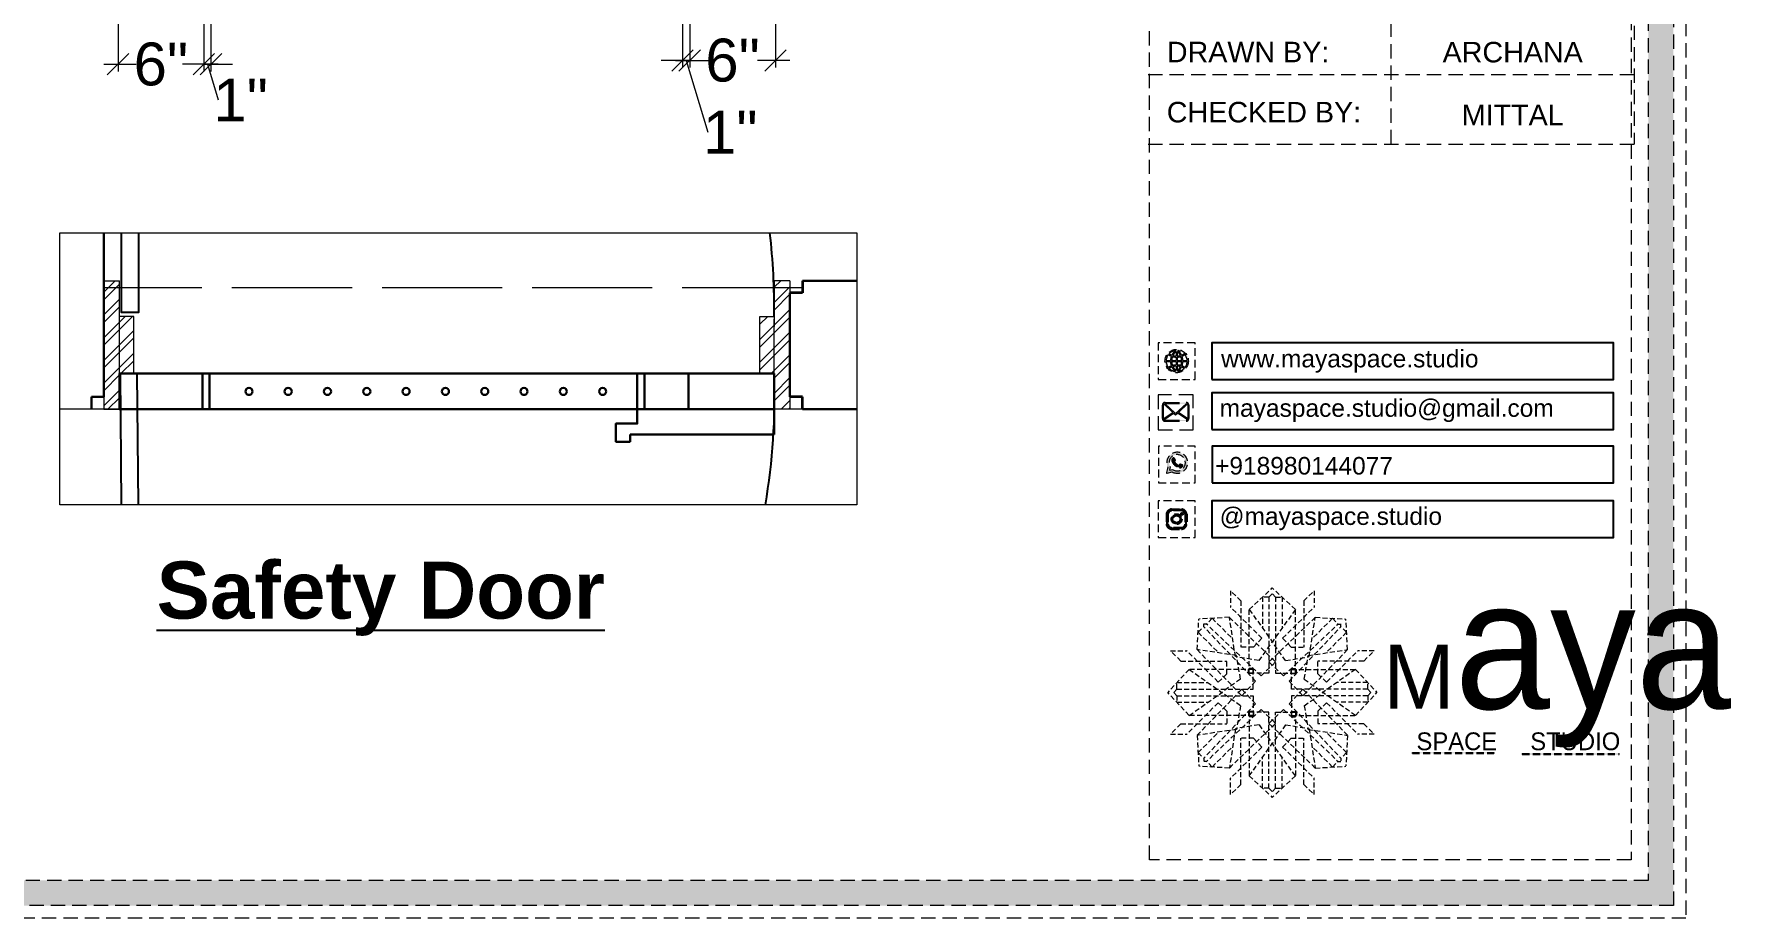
# Model space of a CAD drawing. Header units: millimetres. Extents: x 35877 to 3066687, y -650199 to -40525.
# Drawn here: x 147915.9 to 148034.6, y -180611.2 to -180549.3 of the extents above; entities that cross this region are included whole.
import ezdxf
from ezdxf.enums import TextEntityAlignment as Align

# ---------------------------------------------------------------- set-up
doc = ezdxf.new("R2010")
doc.units = ezdxf.units.MM
doc.header["$MEASUREMENT"] = 0
doc.header["$PDMODE"] = 35
for name, pattern in [('ACAD_ISO02W100', [15, 12, -3]), ('DASHED', [0.75, 0.5, -0.25]), ('DASHEDX2', [1.5, 1, -0.5])]:
    doc.linetypes.add(name, pattern=pattern)
doc.layers.get('Defpoints').update_dxf_attribs({"color": 220})
doc.layers.add('AR ELE-5', color=134, linetype='Continuous')
for name, color, linetype, lineweight in [('AR-Text', 250, 'Continuous', 13), ('AR-Wall', 7, 'Continuous', 35), ('COLUMN', 1, 'Continuous', 30), ('Dimension', 10, 'DASHEDX2', 20), ('el', 7, 'Continuous', 20), ('Elevation 4.5', 206, 'Continuous', 5), ('FIRST FLOOR ( DW_RAIL )', 7, 'Continuous', 9), ('FURNITURE', 32, 'Continuous', 9), ('furniture dimensions', 1, 'DASHED', 0), ('GROUND FLOOR', 7, 'Continuous', 9), ('GROUND FLOOR  ( PLINE )', 251, 'Continuous', 30), ('NAME PLATE', 7, 'Continuous', 25), ('Text', 7, 'Continuous', 15), ('wall', 7, 'Continuous', 30)]:
    doc.layers.add(name, color=color, linetype=linetype, lineweight=lineweight)
doc.layers.add('hatch', color=253, linetype='Continuous', lineweight=0, transparency=0.4)
doc.styles.add('Arial', font='arial.ttf')
doc.styles.get("Standard").update_dxf_attribs({"font": 'arial.ttf', "height": 6})
doc.dimstyles.new('Archana', dxfattribs={"dimtxt": 2, "dimasz": 0.5, "dimexe": 0.5, "dimexo": 0.5, "dimgap": 0, "dimtad": 0, "dimzin": 0, "dimdsep": 46, "dimlunit": 4, "dimtxsty": 'Arial', "dimblk": 'OBLIQUE', "dimcen": 0, "dimdle": 1, "dimclrd": 256, "dimclre": 256, "dimclrt": 256, "dimadec": 0, "dimazin": 0, "dimtfac": 1, "dimtofl": 0, "dimtmove": 1, "dimatfit": 1, "dimldrblk": 'OBLIQUE', "dimfxl": 1, "dimfxlon": 1, "dimtolj": 1, "dimtzin": 0, "dimlwd": -1, "dimlwe": -1, "dimarcsym": 0})

# ---------------------------------------------------------------- blocks, each defined once
blk = doc.blocks.new('FSFSF')
at = {"color": 42, "lineweight": 5, "true_color": 0xe0ac11}
for p, q in [((28600.03, 143.51), (28600.03, 140.16)), ((28602.15, 141.41), (28600.03, 143.51)), ((28603.86, 139.69), (28608.58, 144.08)), ((28607.9, 142.22), (28608.58, 142.85)), ((28613.31, 139.69), (28608.58, 144.08)), ((28609.27, 142.22), (28608.59, 142.85)), ((28615.02, 141.41), (28617.14, 143.51)), ((28617.14, 143.51), (28617.14, 140.16)), ((28606.47, 133.76), (28600.03, 140.16)), ((28602.15, 141.41), (28602.15, 131.95)), ((28603.86, 126.58), (28603.86, 139.69)), ((28603.86, 139.69), (28608.58, 133.02)), ((28607.9, 142.22), (28606.58, 142.22)), ((28606.58, 142.22), (28606.58, 135.84)), ((28607.9, 142.22), (28607.9, 126.58)), ((28613.31, 139.69), (28608.59, 133.02)), ((28609.27, 142.22), (28609.27, 126.58)), ((28609.27, 142.22), (28610.59, 142.22)), ((28610.59, 142.22), (28610.59, 135.84)), ((28610.7, 133.76), (28617.14, 140.16)), ((28613.31, 126.58), (28613.31, 139.69)), ((28615.02, 141.41), (28615.02, 131.95)), ((28593.19, 131.45), (28593.54, 137.71)), ((28593.39, 135), (28594.56, 136.12)), ((28599.8, 138.06), (28593.54, 137.71)), ((28595.12, 136.69), (28594.53, 136.69)), ((28594.56, 136.12), (28594.56, 136.71)), ((28605.17, 124.98), (28594.56, 136.12)), ((28596.24, 137.86), (28595.12, 136.69)), ((28606.27, 126.08), (28595.12, 136.69)), ((28596.24, 137.86), (28600.47, 133.65)), ((28601.03, 130), (28599.8, 138.06)), ((28599.8, 138.05), (28608.58, 129.56)), ((28617.37, 138.05), (28608.59, 129.56)), ((28610.9, 126.08), (28622.05, 136.69)), ((28612.02, 124.98), (28622.62, 136.12)), ((28616.14, 130), (28617.37, 138.06)), ((28620.93, 137.86), (28616.7, 133.65)), ((28617.37, 138.06), (28623.63, 137.71)), ((28620.93, 137.86), (28622.05, 136.69)), ((28622.05, 136.69), (28622.64, 136.69)), ((28622.62, 136.12), (28622.62, 136.71)), ((28623.8, 135), (28622.62, 136.12)), ((28624, 131.45), (28623.65, 137.71)), ((28593.39, 135), (28597.6, 130.78)), ((28606.47, 133.76), (28604.75, 131.95)), ((28605.86, 129.18), (28608.58, 133.02)), ((28611.31, 129.18), (28608.59, 133.02)), ((28610.7, 133.76), (28612.42, 131.95)), ((28623.8, 135), (28619.59, 130.78)), ((28587.73, 131.22), (28591.08, 131.22)), ((28589.84, 129.1), (28587.73, 131.22)), ((28589.84, 129.1), (28599.29, 129.1)), ((28597.49, 124.78), (28591.08, 131.22)), ((28593.19, 131.45), (28601.69, 122.67)), ((28601.25, 130.22), (28593.19, 131.45)), ((28599.29, 126.5), (28599.29, 129.1)), ((28605.86, 129.18), (28601.03, 130)), ((28602.07, 125.39), (28601.25, 130.22)), ((28604.75, 131.95), (28602.15, 131.95)), ((28607.9, 128.92), (28608.58, 129.56)), ((28607.9, 128.92), (28608.58, 128.27)), ((28609.27, 128.92), (28608.59, 129.56)), ((28609.27, 128.92), (28608.59, 128.27)), ((28611.31, 129.18), (28616.14, 130)), ((28612.42, 131.95), (28615.02, 131.95)), ((28615.12, 125.39), (28615.94, 130.22)), ((28623.99, 131.45), (28615.5, 122.67)), ((28615.94, 130.22), (28624, 131.45)), ((28627.34, 129.1), (28617.89, 129.1)), ((28617.89, 126.5), (28617.89, 129.1)), ((28619.7, 124.78), (28626.1, 131.22)), ((28629.45, 131.22), (28626.1, 131.22)), ((28627.34, 129.1), (28629.45, 131.22)), ((28591.56, 127.39), (28587.17, 122.66)), ((28604.66, 127.39), (28591.56, 127.39)), ((28591.56, 127.39), (28598.23, 122.67)), ((28597.49, 124.78), (28599.29, 126.5)), ((28602.07, 125.39), (28598.23, 122.67)), ((28603.68, 126.54), (28603.68, 127.39)), ((28604.66, 126.54), (28603.68, 126.54)), ((28604.71, 127.57), (28603.86, 127.57)), ((28607.9, 126.58), (28603.86, 126.58)), ((28604.66, 123.35), (28604.66, 127.39)), ((28604.7, 126.58), (28604.71, 127.57)), ((28606.27, 126.08), (28608.58, 128.27)), ((28610.9, 126.08), (28608.59, 128.27)), ((28609.27, 126.58), (28613.31, 126.58)), ((28612.46, 126.58), (28612.46, 127.57)), ((28612.46, 127.57), (28613.31, 127.57)), ((28612.52, 123.35), (28612.52, 127.39)), ((28612.52, 127.39), (28625.63, 127.39)), ((28612.52, 126.54), (28613.51, 126.54)), ((28613.51, 126.54), (28613.51, 127.39)), ((28615.12, 125.39), (28618.96, 122.67)), ((28619.7, 124.78), (28617.89, 126.5)), ((28625.63, 127.39), (28618.96, 122.67)), ((28625.63, 127.39), (28630.02, 122.66)), ((28591.56, 117.94), (28587.17, 122.66)), ((28589.03, 123.35), (28588.4, 122.67)), ((28589.03, 121.98), (28588.4, 122.65)), ((28589.03, 123.35), (28589.03, 124.67)), ((28589.03, 124.67), (28595.4, 124.67)), ((28589.03, 123.35), (28604.66, 123.35)), ((28589.03, 121.98), (28604.66, 121.98)), ((28589.03, 121.98), (28589.03, 120.66)), ((28591.56, 117.94), (28598.23, 122.65)), ((28593.19, 113.88), (28601.69, 122.65)), ((28602.07, 119.94), (28598.23, 122.65)), ((28602.33, 123.35), (28601.69, 122.67)), ((28602.33, 121.98), (28601.69, 122.65)), ((28602.33, 123.35), (28602.97, 122.67)), ((28602.33, 121.98), (28602.97, 122.65)), ((28605.17, 124.98), (28602.97, 122.67)), ((28605.17, 120.35), (28602.97, 122.65)), ((28604.66, 121.98), (28604.66, 117.94)), ((28612.02, 124.98), (28614.21, 122.67)), ((28612.02, 120.35), (28614.21, 122.65)), ((28628.16, 123.35), (28612.52, 123.35)), ((28612.52, 121.98), (28612.52, 117.94)), ((28628.16, 121.98), (28612.52, 121.98)), ((28614.85, 123.35), (28614.21, 122.67)), ((28614.85, 121.98), (28614.21, 122.65)), ((28614.85, 123.35), (28615.5, 122.67)), ((28614.85, 121.98), (28615.5, 122.65)), ((28615.12, 119.94), (28618.96, 122.65)), ((28623.99, 113.88), (28615.5, 122.65)), ((28625.63, 117.94), (28618.96, 122.65)), ((28628.16, 124.67), (28621.78, 124.67)), ((28625.63, 117.94), (28630.02, 122.66)), ((28628.16, 123.35), (28628.16, 124.67)), ((28628.16, 123.35), (28628.78, 122.67)), ((28628.16, 121.98), (28628.78, 122.65)), ((28628.16, 121.98), (28628.16, 120.66)), ((28589.03, 120.66), (28595.4, 120.66)), ((28597.49, 120.54), (28591.08, 114.11)), ((28605.17, 120.35), (28594.56, 109.2)), ((28606.27, 119.15), (28595.12, 108.54)), ((28597.49, 120.54), (28599.29, 118.83)), ((28599.29, 118.83), (28599.29, 116.23)), ((28602.07, 119.94), (28601.25, 115.1)), ((28604.66, 118.78), (28603.68, 118.78)), ((28603.68, 118.78), (28603.68, 117.94)), ((28607.9, 118.65), (28603.86, 118.65)), ((28603.86, 118.65), (28603.86, 105.54)), ((28604.7, 118.65), (28604.71, 117.66)), ((28606.27, 119.15), (28608.58, 116.96)), ((28607.9, 103.01), (28607.9, 118.65)), ((28610.9, 119.15), (28608.59, 116.96)), ((28609.27, 118.65), (28613.31, 118.65)), ((28609.27, 103.01), (28609.27, 118.65)), ((28610.9, 119.15), (28622.05, 108.54)), ((28612.02, 120.35), (28622.62, 109.2)), ((28612.46, 118.65), (28612.46, 117.66)), ((28612.52, 118.78), (28613.51, 118.78)), ((28613.31, 118.65), (28613.31, 105.54)), ((28613.51, 118.78), (28613.51, 117.94)), ((28615.12, 119.94), (28615.94, 115.1)), ((28619.7, 120.54), (28617.89, 118.83)), ((28617.89, 118.83), (28617.89, 116.23)), ((28619.7, 120.54), (28626.1, 114.11)), ((28628.16, 120.66), (28621.78, 120.66)), ((28589.84, 116.23), (28587.73, 114.11)), ((28589.84, 116.23), (28599.29, 116.23)), ((28604.66, 117.94), (28591.56, 117.94)), ((28601.25, 115.1), (28593.19, 113.87)), ((28599.8, 107.17), (28608.58, 115.67)), ((28601.03, 115.23), (28599.8, 107.17)), ((28605.86, 116.05), (28601.03, 115.23)), ((28604.71, 117.66), (28603.86, 117.66)), ((28605.86, 116.05), (28608.58, 112.21)), ((28607.9, 116.31), (28608.58, 116.96)), ((28607.9, 116.31), (28608.58, 115.67)), ((28609.27, 116.31), (28608.59, 116.96)), ((28609.27, 116.31), (28608.59, 115.67)), ((28611.31, 116.05), (28608.59, 112.21)), ((28617.37, 107.17), (28608.59, 115.67)), ((28611.31, 116.05), (28616.14, 115.23)), ((28612.46, 117.66), (28613.31, 117.66)), ((28612.52, 117.94), (28625.63, 117.94)), ((28615.94, 115.1), (28624, 113.87)), ((28616.14, 115.23), (28617.37, 107.17)), ((28627.34, 116.23), (28617.89, 116.23)), ((28627.34, 116.23), (28629.45, 114.11)), ((28587.73, 114.11), (28591.08, 114.11)), ((28593.19, 113.87), (28593.54, 107.62)), ((28593.39, 110.32), (28597.6, 114.55)), ((28596.24, 107.37), (28600.47, 111.58)), ((28606.47, 111.47), (28600.03, 105.07)), ((28602.15, 103.82), (28602.15, 113.27)), ((28604.75, 113.27), (28602.15, 113.27)), ((28603.86, 105.54), (28608.58, 112.21)), ((28606.47, 111.47), (28604.75, 113.27)), ((28613.31, 105.54), (28608.59, 112.21)), ((28610.7, 111.47), (28612.42, 113.27)), ((28610.7, 111.47), (28617.14, 105.07)), ((28612.42, 113.27), (28615.02, 113.27)), ((28615.02, 103.82), (28615.02, 113.27)), ((28620.93, 107.37), (28616.7, 111.58)), ((28623.8, 110.32), (28619.59, 114.55)), ((28624, 113.87), (28623.65, 107.62)), ((28629.45, 114.11), (28626.1, 114.11)), ((28593.39, 110.32), (28594.56, 109.2)), ((28595.12, 108.54), (28594.53, 108.54)), ((28594.56, 109.2), (28594.56, 108.61)), ((28596.24, 107.37), (28595.12, 108.54)), ((28606.58, 103.01), (28606.58, 109.38)), ((28610.59, 103.01), (28610.59, 109.38)), ((28620.93, 107.37), (28622.05, 108.54)), ((28622.05, 108.54), (28622.64, 108.54)), ((28623.8, 110.32), (28622.62, 109.2)), ((28622.62, 109.2), (28622.62, 108.61)), ((28599.8, 107.17), (28593.54, 107.52)), ((28600.03, 101.71), (28600.03, 105.07)), ((28603.86, 105.54), (28608.58, 101.15)), ((28613.31, 105.54), (28608.58, 101.15)), ((28617.14, 101.71), (28617.14, 105.07)), ((28617.37, 107.17), (28623.63, 107.52)), ((28602.15, 103.82), (28600.03, 101.71)), ((28607.9, 103.01), (28606.58, 103.01)), ((28607.9, 103.01), (28608.58, 102.38)), ((28609.27, 103.01), (28608.59, 102.38)), ((28609.27, 103.01), (28610.59, 103.01)), ((28615.02, 103.82), (28617.14, 101.71))]:
    blk.add_line(p, q, dxfattribs=at)
blk = doc.blocks.new('hgwg')
at = {"layer": 'Dimension', "true_color": 0xd39e00}
h = blk.add_hatch(color=42, dxfattribs=at)
h.dxf.hatch_style = 1
h.paths.add_polyline_path([(27505.71, 45.05), (27494.27, 45.05), (27494.27, 44.9), (27505.71, 44.9)])
h = blk.add_hatch(color=42, dxfattribs=at)
h.dxf.hatch_style = 1
h.paths.add_polyline_path([(27523.3, 44.9), (27509.68, 44.9), (27509.68, 44.75), (27523.3, 44.75)])
at = {"layer": 'Dimension', "color": 42, "true_color": 0xd39e00}
for p, q in [((27494.27, 45.05), (27505.71, 45.05)), ((27494.27, 44.9), (27494.27, 45.05)), ((27494.27, 44.9), (27505.71, 44.9)), ((27505.71, 45.05), (27505.71, 44.9)), ((27509.68, 44.9), (27523.3, 44.9)), ((27509.68, 44.9), (27509.68, 44.75)), ((27509.68, 44.75), (27523.3, 44.75)), ((27523.3, 44.75), (27523.3, 44.9))]:
    blk.add_line(p, q, dxfattribs=at)
at = {"layer": 'Dimension', "color": 42, "true_color": 0xd39e00, "attachment_point": 1}
for s, width, insert, char_height in [('{\\fCinzel|b0|i0|c0|p2;\\H1.5x;M\\fAmsterdam One|b0|i0|c0|p2;\\H2x;aya}', 85.3277, (27490.17, 69.17), 6), ('{\\fCinzel|b0|i0|c0|p0;SPACE     STUDIO}', 66.129, (27494.83, 47.86), 2.5)]:
    blk.add_mtext_dynamic_manual_height_columns(s, width=width, gutter_width=30, heights=[0], dxfattribs=dict(at, insert=insert, char_height=char_height))
blk = doc.blocks.new('QEGW4TG')
at = {"layer": 'Dimension', "true_color": 0x000000}
h = blk.add_hatch(color=18, dxfattribs=at)
h.dxf.hatch_style = 1
h.paths.add_polyline_path([(2.69, 1.93, 0.170513), (2.95, 1.97, 0.190337), (3.11, 2.18, 0.316231), (3.07, 2.28), (2.79, 2.37, 0.273721), (2.69, 2.34, 0.040749), (2.63, 2.27, -0.441282), (2.53, 2.25, -0.11828), (2.06, 2.64, -0.441282), (2.07, 2.74, 0.040749), (2.13, 2.81, 0.290083), (2.14, 2.92), (2.01, 3.18, 0.316231), (1.91, 3.2, 0.190337), (1.73, 3, 0.170513), (1.72, 2.74, 0.252784)], flags=0)
h.paths.add_polyline_path([(1.19, 1.98), (1.03, 1.3, 0.550912), (1.11, 1.23), (1.75, 1.39, 6.344125)])
h.paths.add_polyline_path([(1.81, 1.7), (1.4, 1.6), (1.5, 2.03, -9.071339)], flags=16)
h.paths.add_polyline_path([(3.11, 2.16, -0.17811), (2.95, 1.97, -0.170513), (2.69, 1.93, -0.252784), (1.72, 2.74, -0.170513), (1.73, 3, -0.17811), (1.89, 3.19, -0.370089), (2.01, 3.18), (2.14, 2.92, -0.307185), (2.13, 2.8, -0.041087), (2.06, 2.73, 0.321676), (2.05, 2.65, 0.126524), (2.55, 2.24, 0.312216), (2.62, 2.26, -0.041087), (2.68, 2.34, -0.290673), (2.79, 2.37), (3.07, 2.28, -0.370089)], flags=0)
h = blk.add_hatch(color=18, dxfattribs=at)
h.dxf.hatch_style = 1
h.paths.add_polyline_path([(2.79, 2.37, 0.273721), (2.69, 2.34, 0.040749), (2.63, 2.27, -0.441282), (2.53, 2.25, -0.11828), (2.06, 2.64, -0.441282), (2.07, 2.74, 0.040749), (2.13, 2.81, 0.290083), (2.14, 2.92), (2.01, 3.18, 0.316231), (1.91, 3.2, 0.190337), (1.73, 3, 0.170513), (1.72, 2.74, 0.252784), (2.69, 1.93, 0.170513), (2.95, 1.97, 0.190337), (3.11, 2.18, 0.316231), (3.07, 2.28)])
for p, q in [((2.01, 3.18), (2.14, 2.92)), ((3.07, 2.28), (2.8, 2.36)), ((1.19, 1.98), (1.03, 1.3)), ((1.1, 1.23), (1.75, 1.39)), ((1.5, 2.03), (1.4, 1.6)), ((1.4, 1.6), (1.81, 1.7))]:
    blk.add_line(p, q)
blk.add_lwpolyline([(0, 0), (4.68, 0), (4.68, 4.68), (0, 4.68)], close=True)
for centre, radius, start, end in [((2.39, 2.56), 1.34, 241.4727, 205.6422), ((2.39, 2.56), 1.04, 235.9962, 210.8333), ((2.09, 2.87), 0.39, 159.7007, 198.4072), ((2.96, 3.23), 1.33, 201.4218, 258.1669), ((2.07, 2.87), 0.364, 118.9685, 159.3648), ((1.94, 3.12), 0.0896, 41.8985, 123.1344), ((2.11, 2.68), 0.066, 135.9932, 224.8892), ((1.67, 3.16), 0.586, 312.4617, 321.8728), ((3.12, 3.42), 1.31, 216.5455, 243.5279), ((2.05, 2.87), 0.104, 320.3924, 28.6971), ((2.57, 2.3), 0.066, 234.2482, 323.1441), ((3.11, 1.94), 0.586, 137.2645, 146.6756), ((2.76, 2.27), 0.104, 70.4402, 138.745), ((2.76, 2.29), 0.364, 299.7725, 340.1688), ((3.03, 2.2), 0.0896, 336.0029, 57.2388), ((1.09, 1.29), 0.0598, 164.8483, 282.1458), ((2.75, 2.31), 0.39, 260.7301, 299.4366)]:
    blk.add_arc(centre, radius, start, end)
blk = doc.blocks.new('ASGERG')
at = {"layer": 'Dimension', "true_color": 0x000000}
h = blk.add_hatch(color=18, dxfattribs=at)
h.dxf.hatch_style = 1
h.paths.add_polyline_path([(0.99, 1.7, 0.353872), (1.69, 1.03), (2.96, 1.03, 0.353872), (3.66, 1.7), (3.66, 2.99, 0.353872), (2.96, 3.67), (1.69, 3.67, 0.353872), (0.99, 2.99)])
h.paths.add_polyline_path([(1.27, 2.97, -0.353872), (1.72, 3.4), (2.94, 3.4, -0.353872), (3.38, 2.97), (3.38, 1.72, -0.353872), (2.94, 1.3), (1.72, 1.3, -0.353872), (1.27, 1.72)], flags=16)
h.paths.add_polyline_path([(3.02, 2.35, -1), (1.64, 2.35, -1)], flags=0)
h.paths.add_polyline_path([(2.74, 2.35, -1), (1.92, 2.35, -1)], flags=0)
h.paths.add_polyline_path([(2.86, 3.02, -1), (3.19, 3.02, -1)], flags=0)
h.paths.add_polyline_path([(1.64, 2.35, 1), (3.02, 2.35, 1)], flags=0)
h = blk.add_hatch(color=18, dxfattribs=at)
h.dxf.hatch_style = 1
h.paths.add_polyline_path([(1.64, 2.35, 1), (3.02, 2.35, 1)])
h.paths.add_polyline_path([(2.74, 2.35, -1), (1.92, 2.35, -1)], flags=16)
h = blk.add_hatch(color=18, dxfattribs=at)
h.dxf.hatch_style = 1
h.paths.add_polyline_path([(3.19, 3.02, 1), (2.86, 3.02, 1)])
for p, q in [((0.99, 2.99), (0.99, 1.7)), ((1.27, 2.97), (1.27, 1.72)), ((1.69, 3.67), (2.96, 3.67)), ((2.94, 3.4), (1.72, 3.4)), ((3.38, 2.97), (3.38, 1.72)), ((3.66, 2.99), (3.66, 1.7)), ((1.69, 1.03), (2.96, 1.03)), ((2.94, 1.3), (1.72, 1.3))]:
    blk.add_line(p, q)
blk.add_lwpolyline([(0, 0), (4.68, 0), (4.68, 4.68), (0, 4.68)], close=True)
for centre, radius in [((2.33, 2.35), 0.694), ((2.33, 2.35), 0.414), ((3.02, 3.02), 0.168)]:
    blk.add_circle(centre, radius)
for centre, radius, start, end in [((1.76, 2.89), 0.778, 94.8631, 172.8127), ((1.76, 2.91), 0.491, 94.8631, 172.8127), ((2.9, 2.91), 0.491, 7.1873, 85.1369), ((2.89, 2.89), 0.778, 7.1873, 85.1369), ((1.76, 1.8), 0.778, 187.1873, 265.1369), ((1.76, 1.78), 0.491, 187.1873, 265.1369), ((2.9, 1.78), 0.491, 274.8631, 352.8127), ((2.89, 1.8), 0.778, 274.8631, 352.8127)]:
    blk.add_arc(centre, radius, start, end)
blk = doc.blocks.new('DTGWEGEARG')
at = {"layer": 'Dimension', "true_color": 0x000000}
h = blk.add_hatch(color=18, dxfattribs=at)
h.dxf.hatch_style = 1
h.paths.add_polyline_path([(3.83, 2.34, 1), (0.85, 2.34, 1)])
h.paths.add_polyline_path([(2.51, 1.01, 0.105795), (2.96, 1.58, -0.055205), (3.3, 1.41, -0.169822)], flags=16)
h.paths.add_polyline_path([(2.41, 1.12), (2.41, 1.69, -0.058279), (2.81, 1.63, -0.103353)], flags=16)
h.paths.add_polyline_path([(2.26, 1.13, -0.101741), (1.87, 1.63, -0.057171), (2.26, 1.69)], flags=16)
h.paths.add_polyline_path([(2.17, 1.01, -0.169822), (1.38, 1.41, -0.055205), (1.72, 1.58, 0.105795)], flags=16)
h.paths.add_polyline_path([(3.02, 1.72, 0.081336), (3.13, 2.27), (3.68, 2.27, -0.152069), (3.4, 1.52, 0.05687)], flags=16)
h.paths.add_polyline_path([(2.87, 1.77, 0.061945), (2.41, 1.84), (2.41, 2.27), (2.98, 2.27, -0.081344)], flags=16)
h.paths.add_polyline_path([(2.26, 1.84, 0.060923), (1.8, 1.77, -0.081344), (1.7, 2.27), (2.26, 2.27)], flags=16)
h.paths.add_polyline_path([(1.66, 1.72, 0.05687), (1.28, 1.52, -0.152069), (1, 2.27), (1.55, 2.27, 0.081336)], flags=16)
h.paths.add_polyline_path([(2.41, 2.42), (2.41, 2.83, 0.061945), (2.87, 2.91, -0.080009), (2.98, 2.42)], flags=16)
h.paths.add_polyline_path([(3.13, 2.42, 0.080116), (3.02, 2.96, 0.05687), (3.4, 3.16, 0.028258), (3.3, 3.27, -0.055205), (2.96, 3.1, 0.105795), (2.51, 3.67, -0.36029), (3.68, 2.42)], flags=16)
h.paths.add_polyline_path([(2.26, 2.42), (1.7, 2.42, -0.080009), (1.8, 2.91, 0.060923), (2.26, 2.84)], flags=16)
h.paths.add_polyline_path([(1.55, 2.42), (1, 2.42, -0.150466), (1.28, 3.16, 0.05687), (1.66, 2.96, 0.080116)], flags=16)
h.paths.add_polyline_path([(2.41, 2.98), (2.41, 3.56, -0.103353), (2.81, 3.05, -0.058279)], flags=16)
h.paths.add_polyline_path([(2.26, 2.99, -0.057171), (1.87, 3.05, -0.101741), (2.26, 3.55)], flags=16)
h.paths.add_polyline_path([(1.72, 3.1, -0.055205), (1.38, 3.27, -0.169822), (2.17, 3.67, 0.105795)], flags=16)
blk.add_lwpolyline([(0, 0), (4.68, 0), (4.68, 4.68), (0, 4.68)], close=True)
at = {"layer": 'Dimension', "color": 18, "true_color": 0x000000}
for p, q in [((1, 2.42), (1.55, 2.42)), ((1, 2.27), (1.55, 2.27)), ((1.7, 2.42), (2.26, 2.42)), ((1.7, 2.27), (2.26, 2.27)), ((2.26, 3.55), (2.26, 2.99)), ((2.26, 2.84), (2.26, 2.42)), ((2.26, 2.27), (2.26, 1.84)), ((2.41, 3.56), (2.41, 2.98)), ((2.41, 2.83), (2.41, 2.42)), ((2.41, 2.42), (2.98, 2.42)), ((2.41, 2.27), (2.98, 2.27)), ((2.41, 2.27), (2.41, 1.84)), ((3.13, 2.42), (3.68, 2.42)), ((3.13, 2.27), (3.68, 2.27)), ((2.26, 1.69), (2.26, 1.13)), ((2.41, 1.69), (2.41, 1.12))]:
    blk.add_line(p, q, dxfattribs=at)
blk.add_circle((2.34, 2.34), 1.49, dxfattribs=at)
for centre, radius, start, end in [((2.34, 2.34), 1.34, 142.3819, 176.6093), ((2.34, 2.34), 1.34, 183.0315, 217.6181), ((2.34, 4.74), 1.9, 236.1399, 249.1595), ((2.34, 2.34), 1.34, 97.3549, 135.9073), ((2.34, 4.74), 1.75, 236.7417, 249.3811), ((3.28, 2.34), 1.73, 159.0567, 177.3789), ((3.28, 2.34), 1.73, 182.3435, 200.9433), ((3.28, 2.34), 1.58, 158.8325, 177.1302), ((3.28, 2.34), 1.58, 182.5658, 201.1675), ((3.28, 2.34), 1.73, 129.9301, 154.0867), ((2.34, 4.74), 1.9, 253.6799, 267.6253), ((3.28, 2.34), 1.58, 130.1073, 153.3446), ((2.34, 4.74), 1.75, 254.3336, 267.422), ((1.4, 2.34), 1.58, 26.6554, 50.2584), ((2.34, 4.74), 1.75, 272.3248, 285.6664), ((2.34, 4.74), 1.9, 272.1415, 286.3201), ((2.34, 2.34), 1.34, 3.3907, 82.6451), ((1.4, 2.34), 1.73, 25.9133, 50.0699), ((1.4, 2.34), 1.58, 2.8698, 21.1675), ((1.4, 2.34), 1.58, 338.8325, 357.4342), ((2.34, 4.74), 1.75, 290.6189, 303.2583), ((2.34, 4.74), 1.9, 290.8405, 303.8601), ((1.4, 2.34), 1.73, 2.6211, 20.9433), ((1.4, 2.34), 1.73, 339.0567, 357.6565), ((2.34, 2.34), 1.34, 322.3819, 356.9685), ((2.34, -0.06), 1.9, 110.8405, 123.8601), ((2.34, -0.06), 1.75, 110.6189, 123.2583), ((2.34, 2.34), 1.34, 224.0927, 262.6451), ((3.28, 2.34), 1.73, 205.9133, 230.0699), ((2.34, -0.06), 1.9, 92.3747, 106.3201), ((2.34, -0.06), 1.75, 92.578, 105.6664), ((3.28, 2.34), 1.58, 206.6554, 229.8927), ((2.34, -0.06), 1.9, 73.6799, 87.8585), ((2.34, -0.06), 1.75, 74.3336, 87.6752), ((1.4, 2.34), 1.58, 309.7416, 333.3446), ((1.4, 2.34), 1.73, 309.9301, 334.0867), ((2.34, 2.34), 1.34, 277.3549, 315.9073), ((2.34, -0.06), 1.75, 56.7417, 69.3811), ((2.34, -0.06), 1.9, 56.1399, 69.1595)]:
    blk.add_arc(centre, radius, start, end, dxfattribs=at)
blk = doc.blocks.new('_Oblique')
at = {"layer": 'wall', "color": 0, "lineweight": -2}
blk.add_line((-0.5, -0.5), (0.5, 0.5), dxfattribs=at)
blk = doc.blocks.new('*D309')
at = {"layer": 'Defpoints', "color": 0, "linetype": 'Continuous', "lineweight": 0, "transparency": 16777216}
for p in [(147921.78, -180534.74), (147927.78, -180534.74), (147927.78, -180551.47)]:
    blk.add_point(p, dxfattribs=at)
at = {"layer": 'furniture dimensions', "color": 5, "linetype": 'ByBlock', "transparency": 16777216}
blk.add_line((147921.78, -180547.47), (147921.78, -180551.97), dxfattribs=at)
at = {"layer": 'furniture dimensions', "color": 5, "linetype": 'Continuous', "transparency": 16777216}
for p, q in [((147927.78, -180547.47), (147927.78, -180551.97)), ((147920.78, -180551.47), (147923.05, -180551.47)), ((147928.78, -180551.47), (147926.51, -180551.47))]:
    blk.add_line(p, q, dxfattribs=at)
at = {"layer": 'furniture dimensions', "color": 5, "linetype": 'Continuous', "transparency": 16777216, "xscale": 1.5, "yscale": 1.5, "zscale": 1.5, "rotation": 180}
blk.add_blockref('_Oblique', (147921.78, -180551.47), dxfattribs=at)
at = {"layer": 'furniture dimensions', "color": 5, "linetype": 'Continuous', "transparency": 16777216, "xscale": 1.5, "yscale": 1.5, "zscale": 1.5}
blk.add_blockref('_Oblique', (147927.78, -180551.47), dxfattribs=at)
at = {"layer": 'furniture dimensions', "linetype": 'Continuous', "lineweight": 0, "transparency": 16777216, "insert": (147924.78, -180551.47), "char_height": 3, "attachment_point": 5, "style": 'Arial'}
blk.add_mtext('\\A1;6"', dxfattribs=at)
blk = doc.blocks.new('*D310')
at = {"layer": 'Defpoints', "color": 0, "linetype": 'Continuous', "lineweight": 0, "transparency": 16777216}
for p in [(147927.78, -180533.27), (147928.28, -180533.27), (147928.28, -180551.47)]:
    blk.add_point(p, dxfattribs=at)
at = {"layer": 'furniture dimensions', "color": 5, "linetype": 'ByBlock', "transparency": 16777216}
blk.add_line((147927.78, -180547.47), (147927.78, -180551.97), dxfattribs=at)
at = {"layer": 'furniture dimensions', "color": 5, "linetype": 'Continuous', "transparency": 16777216}
for p, q in [((147928.28, -180547.47), (147928.28, -180551.97)), ((147927.78, -180551.47), (147926.28, -180551.47)), ((147927.78, -180551.47), (147928.28, -180551.47)), ((147928.03, -180551.47), (147928.78, -180553.97)), ((147928.28, -180551.47), (147929.78, -180551.47))]:
    blk.add_line(p, q, dxfattribs=at)
at = {"layer": 'furniture dimensions', "color": 5, "linetype": 'Continuous', "transparency": 16777216, "xscale": 1.5, "yscale": 1.5, "zscale": 1.5}
blk.add_blockref('_Oblique', (147927.78, -180551.47), dxfattribs=at)
at = {"layer": 'furniture dimensions', "color": 5, "linetype": 'Continuous', "transparency": 16777216, "xscale": 1.5, "yscale": 1.5, "zscale": 1.5, "rotation": 180}
blk.add_blockref('_Oblique', (147928.28, -180551.47), dxfattribs=at)
at = {"layer": 'furniture dimensions', "linetype": 'Continuous', "lineweight": 0, "transparency": 16777216, "insert": (147930.36, -180553.97), "char_height": 3, "attachment_point": 5, "style": 'Arial'}
blk.add_mtext('\\A1;1"', dxfattribs=at)
blk = doc.blocks.new('*D311')
at = {"layer": 'Defpoints', "color": 0, "linetype": 'Continuous', "lineweight": 0, "transparency": 16777216}
for p in [(147961.77, -180532.91), (147967.77, -180532.91), (147961.77, -180551.2)]:
    blk.add_point(p, dxfattribs=at)
at = {"layer": 'furniture dimensions', "color": 5, "linetype": 'Continuous', "transparency": 16777216}
for p, q in [((147961.77, -180547.2), (147961.77, -180551.7)), ((147960.77, -180551.2), (147963.04, -180551.2)), ((147968.77, -180551.2), (147966.51, -180551.2))]:
    blk.add_line(p, q, dxfattribs=at)
at = {"layer": 'furniture dimensions', "color": 5, "linetype": 'ByBlock', "transparency": 16777216}
blk.add_line((147967.77, -180547.2), (147967.77, -180551.7), dxfattribs=at)
at = {"layer": 'furniture dimensions', "color": 5, "linetype": 'Continuous', "transparency": 16777216, "xscale": 1.5, "yscale": 1.5, "zscale": 1.5, "rotation": 180}
blk.add_blockref('_Oblique', (147961.77, -180551.2), dxfattribs=at)
at = {"layer": 'furniture dimensions', "color": 5, "linetype": 'Continuous', "transparency": 16777216, "xscale": 1.5, "yscale": 1.5, "zscale": 1.5}
blk.add_blockref('_Oblique', (147967.77, -180551.2), dxfattribs=at)
at = {"layer": 'furniture dimensions', "linetype": 'Continuous', "lineweight": 0, "transparency": 16777216, "insert": (147964.77, -180551.2), "char_height": 3, "attachment_point": 5, "style": 'Arial'}
blk.add_mtext('\\A1;6"', dxfattribs=at)
blk = doc.blocks.new('*D312')
at = {"layer": 'Defpoints', "color": 0, "linetype": 'Continuous', "lineweight": 0, "transparency": 16777216}
for p in [(147961.27, -180532.91), (147961.77, -180532.91), (147961.27, -180551.2)]:
    blk.add_point(p, dxfattribs=at)
at = {"layer": 'furniture dimensions', "color": 5, "linetype": 'Continuous', "transparency": 16777216}
for p, q in [((147961.27, -180547.2), (147961.27, -180551.7)), ((147961.27, -180551.2), (147959.77, -180551.2)), ((147961.77, -180551.2), (147961.27, -180551.2)), ((147961.52, -180551.2), (147963.03, -180556.22)), ((147961.77, -180551.2), (147963.27, -180551.2))]:
    blk.add_line(p, q, dxfattribs=at)
at = {"layer": 'furniture dimensions', "color": 5, "linetype": 'ByBlock', "transparency": 16777216}
blk.add_line((147961.77, -180547.2), (147961.77, -180551.7), dxfattribs=at)
at = {"layer": 'furniture dimensions', "color": 5, "linetype": 'Continuous', "transparency": 16777216, "xscale": 1.5, "yscale": 1.5, "zscale": 1.5}
blk.add_blockref('_Oblique', (147961.27, -180551.2), dxfattribs=at)
at = {"layer": 'furniture dimensions', "color": 5, "linetype": 'Continuous', "transparency": 16777216, "xscale": 1.5, "yscale": 1.5, "zscale": 1.5, "rotation": 180}
blk.add_blockref('_Oblique', (147961.77, -180551.2), dxfattribs=at)
at = {"layer": 'furniture dimensions', "linetype": 'Continuous', "lineweight": 0, "transparency": 16777216, "insert": (147964.61, -180556.22), "char_height": 3, "attachment_point": 5, "style": 'Arial'}
blk.add_mtext('\\A1;1"', dxfattribs=at)

msp = doc.modelspace()

# ---------------------------------------------------------------- hatches: boundary and pattern name
at = {"layer": 'Dimension', "true_color": 0xd39e00, "transparency": 33554687}
h = msp.add_hatch(color=42, dxfattribs=at)
h.paths.add_polyline_path([(147779.86, -180433.88), (147779.86, -180610.36), (148030.58, -180610.36), (148030.58, -180433.88)])
h.paths.add_polyline_path([(147781.62, -180435.64), (148028.82, -180435.64), (148028.82, -180608.6), (147781.62, -180608.6)], flags=16)
at = {"layer": 'Dimension', "true_color": 0x000000, "transparency": 33554687}
h = msp.add_hatch(color=18, dxfattribs=at)
h.dxf.hatch_style = 1
h.paths.add_polyline_path([(147996.5, -180576.45, 0.414214), (147996.69, -180576.27), (147996.69, -180575.33, 0.414214), (147996.5, -180575.15), (147995.02, -180575.15, 0.414214), (147994.83, -180575.33), (147994.83, -180576.27, 0.414214), (147995.02, -180576.45)])
h.paths.add_polyline_path([(147995.9, -180575.89), (147996.58, -180576.35, -0.198912), (147996.5, -180576.38), (147995.02, -180576.38, -0.198912), (147994.93, -180576.35), (147995.62, -180575.89), (147995.76, -180576.02)], flags=16)
h.paths.add_polyline_path([(147995.76, -180575.92), (147995, -180575.22, -0.028783), (147995.02, -180575.22), (147996.5, -180575.22, -0.028783), (147996.51, -180575.22)], flags=16)
h.paths.add_polyline_path([(147995.95, -180575.84), (147996.58, -180575.25, -0.202482), (147996.62, -180575.33), (147996.62, -180576.27, -0.043076), (147996.62, -180576.29)], flags=16)
h.paths.add_polyline_path([(147995.57, -180575.84), (147994.9, -180576.29, -0.043076), (147994.9, -180576.27), (147994.9, -180575.33, -0.202482), (147994.94, -180575.25)], flags=16)
at = {"layer": 'hatch', "lineweight": 0, "transparency": 33554687}
h = msp.add_hatch(dxfattribs=at)
h.set_pattern_fill('ANSI32', color=256, scale=3)
h.set_pattern_definition([(45, (-2334.0224, -599.4731), (-0.795495129, 0.795495129), []), (45, (-2333.492, -599.4731), (-0.795495129, 0.795495129), [])])
h.paths.add_polyline_path([(147920.78, -180566.62), (147921.88, -180566.62), (147921.88, -180569.82), (147921.88, -180573.62), (147921.88, -180575.62), (147920.78, -180575.62)])
h.paths.add_polyline_path([(147921.88, -180569.12), (147922.88, -180569.12), (147922.88, -180573.12), (147921.88, -180573.12)])
h = msp.add_hatch(dxfattribs=at)
h.set_pattern_fill('ANSI32', color=256, scale=3)
h.set_pattern_definition([(45, (-2332.545, -599.4731), (-0.795495129, 0.795495129), []), (45, (-2332.0146, -599.4731), (-0.795495129, 0.795495129), [])])
h.paths.add_polyline_path([(147968.78, -180566.62), (147967.68, -180566.62), (147967.68, -180569.82), (147967.68, -180573.12), (147967.68, -180575.62), (147968.78, -180575.62)])
h.paths.add_polyline_path([(147967.68, -180569.32), (147967.68, -180569.12), (147966.68, -180569.12), (147966.68, -180573.12), (147967.68, -180573.12)])

# ---------------------------------------------------------------- linework, layer by layer
at = {"transparency": 33554687}
for points in [[(147923.22, -180563.26), (147923.22, -180568.84), (147922.02, -180568.84), (147922.02, -180563.26)], [(147923.21, -180582.31), (147923.12, -180573.12), (147921.92, -180573.12), (147922.01, -180582.31)]]:
    msp.add_lwpolyline(points, dxfattribs=at)
at = {"color": 18, "true_color": 0x000000, "transparency": 33554687, "elevation": 0.12}
for points in [[(147998.3, -180573.53), (148026.4, -180573.53), (148026.4, -180570.96), (147998.3, -180570.96)], [(147998.3, -180577.03), (148026.4, -180577.03), (148026.4, -180574.46), (147998.3, -180574.46)], [(147998.32, -180580.77), (148026.4, -180580.77), (148026.4, -180578.2), (147998.32, -180578.2)], [(147998.3, -180584.6), (148026.4, -180584.6), (148026.4, -180582.03), (147998.3, -180582.03)]]:
    msp.add_lwpolyline(points, close=True, dxfattribs=at)
at = {"layer": 'AR ELE-5', "linetype": 'ByBlock', "ltscale": 15, "transparency": 33554687}
for centre, radius, start, end in [((147921.99, -180568.5), 45.69, 359.22, 6.576), ((147921.9, -180574.67), 45.81, 350.3922, 1.9359)]:
    msp.add_arc(centre, radius, start, end, dxfattribs=at)
at = {"layer": 'AR-Text', "ltscale": 10, "transparency": 33554687}
msp.add_lwpolyline([(147917.7, -180563.26), (147973.45, -180563.26), (147973.45, -180582.31), (147917.7, -180582.31)], close=True, dxfattribs=at)
at = {"layer": 'AR-Wall', "transparency": 33554687}
for p, q in [((147969.65, -180566.62), (147969.65, -180567.48)), ((147969.65, -180567.48), (147968.78, -180567.48)), ((147969.65, -180574.75), (147968.78, -180574.75)), ((147969.65, -180575.62), (147969.65, -180574.75))]:
    msp.add_line(p, q, dxfattribs=at)
at = {"layer": 'COLUMN', "transparency": 33554687}
for p, q in [((147919.92, -180575.62), (147919.92, -180574.75)), ((147919.92, -180574.75), (147920.78, -180574.75))]:
    msp.add_line(p, q, dxfattribs=at)
msp.add_lwpolyline([(147920.78, -180563.26), (147920.78, -180574.75)], dxfattribs=at)
at = {"layer": 'Dimension', "color": 42, "true_color": 0xd39e00, "transparency": 33554687}
for p, q in [((148027.84, -180526.27, 0.12), (148027.84, -180557.06, 0.12)), ((148010.84, -180557.06, 0.12), (148010.84, -180536.82, 0.12)), ((148027.84, -180552.21, 0.12), (147993.84, -180552.21, 0.12)), ((147993.84, -180557.06, 0.12), (148027.84, -180557.06, 0.12))]:
    msp.add_line(p, q, dxfattribs=at)
at = {"layer": 'Dimension', "color": 18, "true_color": 0x000000, "transparency": 33554687}
for p, q in [((147994.83, -180575.33, 0.12), (147994.83, -180576.27, 0.12)), ((147994.9, -180575.33, 0.12), (147994.9, -180576.27, 0.12)), ((147994.9, -180576.29, 0.12), (147995.57, -180575.84, 0.12)), ((147994.93, -180576.35, 0.12), (147995.62, -180575.89, 0.12)), ((147994.94, -180575.25, 0.12), (147995.57, -180575.84, 0.12)), ((147995, -180575.22, 0.12), (147995.76, -180575.92, 0.12)), ((147995.02, -180575.15, 0.12), (147996.5, -180575.15, 0.12)), ((147995.02, -180575.22, 0.12), (147996.5, -180575.22, 0.12)), ((147995.62, -180575.89, 0.12), (147995.76, -180576.02, 0.12)), ((147995.76, -180575.92, 0.12), (147996.51, -180575.22, 0.12)), ((147995.76, -180576.02, 0.12), (147995.9, -180575.89, 0.12)), ((147996.58, -180576.35, 0.12), (147995.9, -180575.89, 0.12)), ((147995.95, -180575.84, 0.12), (147996.58, -180575.25, 0.12)), ((147996.62, -180576.29, 0.12), (147995.95, -180575.84, 0.12)), ((147996.62, -180575.33, 0.12), (147996.62, -180576.27, 0.12)), ((147996.69, -180575.33, 0.12), (147996.69, -180576.27, 0.12)), ((147995.02, -180576.38, 0.12), (147996.5, -180576.38, 0.12)), ((147995.02, -180576.45, 0.12), (147996.5, -180576.45, 0.12))]:
    msp.add_line(p, q, dxfattribs=at)
at = {"layer": 'Dimension', "color": 42, "true_color": 0xd39e00, "transparency": 33554687, "elevation": 0.12}
for points in [[(147778.98, -180433), (148031.46, -180433), (148031.46, -180611.24), (147778.98, -180611.24)], [(147779.86, -180433.88), (148030.58, -180433.88), (148030.58, -180610.36), (147779.86, -180610.36)], [(147781.62, -180435.64), (148028.82, -180435.64), (148028.82, -180608.6), (147781.62, -180608.6)], [(147993.94, -180607.15), (147993.94, -180437.09), (148027.63, -180437.09), (148027.63, -180607.15)]]:
    msp.add_lwpolyline(points, close=True, dxfattribs=at)
at = {"layer": 'Dimension', "transparency": 33554687, "elevation": 0.12}
msp.add_lwpolyline([(147994.54, -180577.05), (147996.98, -180577.05), (147996.98, -180574.61), (147994.54, -180574.61)], close=True, dxfattribs=at)
at = {"layer": 'Dimension', "color": 18, "true_color": 0x000000, "transparency": 33554687}
for centre, radius, start, end in [((147995.02, -180575.33, 0.12), 0.187, 90, 180), ((147995.02, -180576.27, 0.12), 0.187, 180, 270), ((147995.02, -180575.33, 0.12), 0.117, 134.2135, 180), ((147995.02, -180576.27, 0.12), 0.117, 180, 189.8662), ((147995.02, -180575.33, 0.12), 0.117, 90, 96.5948), ((147996.5, -180575.33, 0.12), 0.187, 0, 90), ((147996.5, -180575.33, 0.12), 0.117, 83.4052, 90), ((147996.5, -180576.27, 0.12), 0.187, 270, 0), ((147996.5, -180575.33, 0.12), 0.117, 0, 45.7865), ((147996.5, -180576.27, 0.12), 0.117, 350.1338, 0), ((147995.02, -180576.27, 0.12), 0.117, 225, 270), ((147996.5, -180576.27, 0.12), 0.117, 270, 315)]:
    msp.add_arc(centre, radius, start, end, dxfattribs=at)
at = {"layer": 'el', "color": 1, "ltscale": 10, "transparency": 33554687}
for p, q in [((147920.78, -180563.26), (147920.78, -180575.62)), ((147920.78, -180566.62), (147921.88, -180566.62)), ((147920.78, -180566.62), (147920.78, -180575.62)), ((147921.88, -180575.62), (147921.88, -180566.62)), ((147968.78, -180566.62), (147967.68, -180566.62)), ((147967.68, -180566.62), (147967.68, -180569.82)), ((147968.78, -180566.62), (147968.78, -180575.62)), ((147968.78, -180572.56), (147968.78, -180567.62)), ((147922.88, -180569.12), (147921.88, -180569.12)), ((147922.88, -180573.12), (147922.88, -180569.12)), ((147966.68, -180573.12), (147966.68, -180569.12)), ((147966.68, -180569.12), (147967.68, -180569.12)), ((147967.68, -180573.12), (147967.68, -180569.32)), ((147968.78, -180572.56), (147968.78, -180575.62)), ((147968.78, -180572.56), (147968.78, -180572.56)), ((147968.78, -180572.56), (147968.78, -180572.56)), ((147966.68, -180573.12), (147967.68, -180573.12)), ((147967.68, -180575.62), (147967.68, -180573.12)), ((147920.78, -180575.62), (147921.88, -180575.62)), ((147920.78, -180575.62), (147921.88, -180575.62)), ((147968.78, -180575.62), (147967.68, -180575.62))]:
    msp.add_line(p, q, dxfattribs=at)
at = {"layer": 'Elevation 4.5', "color": 18, "lineweight": 30, "true_color": 0x000000, "transparency": 33554687}
for points in [[(147927.69, -180573.12), (147928.19, -180573.12), (147928.19, -180575.62), (147927.69, -180575.62)], [(147958.1, -180573.12), (147958.6, -180573.12), (147958.6, -180575.62), (147958.1, -180575.62)]]:
    msp.add_lwpolyline(points, close=True, dxfattribs=at)
for centre in [(147930.94, -180574.37), (147933.68, -180574.37), (147936.43, -180574.37), (147939.18, -180574.37), (147941.93, -180574.37), (147944.68, -180574.37), (147947.43, -180574.37), (147950.18, -180574.37), (147952.93, -180574.37), (147955.68, -180574.37)]:
    msp.add_circle(centre, 0.25, dxfattribs=at)
at = {"layer": 'FIRST FLOOR ( DW_RAIL )', "lineweight": 0, "transparency": 33554687}
msp.add_line((147921.88, -180573.12), (147922.88, -180573.12), dxfattribs=at)
at = {"layer": 'FURNITURE', "lineweight": 30, "transparency": 33554687}
for p, q in [((147961.68, -180573.12), (147961.68, -180575.62)), ((147957.61, -180577.38), (147967.68, -180577.38)), ((147957.61, -180577.89), (147957.61, -180577.38))]:
    msp.add_line(p, q, dxfattribs=at)
msp.add_lwpolyline([(147967.68, -180573.12), (147921.88, -180573.12), (147921.88, -180575.62), (147967.68, -180575.62)], close=True, dxfattribs=at)
for points in [[(147958.1, -180575.62), (147958.1, -180576.62), (147956.61, -180576.62), (147956.61, -180577.89), (147957.61, -180577.89)], [(147967.68, -180577.38), (147967.68, -180576.62), (147967.68, -180576.62), (147967.68, -180575.62)]]:
    msp.add_lwpolyline(points, dxfattribs=at)
at = {"layer": 'GROUND FLOOR', "transparency": 33554687}
for p, q in [((147973.45, -180566.62), (147969.65, -180566.62)), ((147973.45, -180575.62), (147917.7, -180575.62))]:
    msp.add_line(p, q, dxfattribs=at)
at = {"layer": 'GROUND FLOOR', "linetype": 'ACAD_ISO02W100', "ltscale": 0.7, "transparency": 33554687}
msp.add_line((147969.65, -180567.12), (147920.78, -180567.12), dxfattribs=at)
at = {"layer": 'GROUND FLOOR  ( PLINE )', "transparency": 33554687}
for points in [[(147920.78, -180574.75), (147920.78, -180563.26)], [(147969.65, -180566.62), (147973.45, -180566.62)], [(147968.78, -180574.75), (147968.78, -180574.75), (147968.78, -180567.48)], [(147973.45, -180575.62), (147969.65, -180575.62)]]:
    msp.add_lwpolyline(points, dxfattribs=at)

# ---------------------------------------------------------------- block references
at = {"layer": 'Dimension', "transparency": 33554687, "xscale": 0.5488950318734468, "yscale": 0.5488950318734468, "zscale": 0.5488950318734468}
msp.add_blockref('DTGWEGEARG', (147994.55, -180573.53, 0.12), dxfattribs=at)
at = {"layer": 'Dimension', "color": 42, "true_color": 0xd39e00, "transparency": 33554687}
for name, p, xscale, yscale, zscale in [('QEGW4TG', (147994.56, -180580.77, 0.12), 0.5488950318734468, 0.5488950318734468, 0.5488950318734468), ('ASGERG', (147994.55, -180584.6, 0.12), 0.5488950318734468, 0.5488950318734468, 0.5488950318734468), ('FSFSF', (138233.16, -180637.33, 0.12), 0.3414836569914344, 0.3414836569914344, 0.3414836569914344), ('hgwg', (134310.8, -180622.09, 0.12), 0.4983411852103631, 0.4983411852103631, 0.4983411852103631)]:
    msp.add_blockref(name, p, dxfattribs=dict(at, xscale=xscale, yscale=yscale, zscale=zscale))

# ---------------------------------------------------------------- texts
at = {"color": 18, "true_color": 0x000000, "transparency": 33554687, "char_height": 1.2273, "attachment_point": 1}
for s, width, gutter_width, insert in [('www.mayaspace.studio', 8.2419, 6.89, (147998.94, -180571.46, 0.12)), ('mayaspace.studio@gmail.com', 5.1419, 4.3, (147998.84, -180574.92, 0.12)), ('+918980144077', 20.051, 4.3, (147998.52, -180578.96, 0.12)), ('@mayaspace.studio', 5.1419, 4.3, (147998.84, -180582.49, 0.12))]:
    msp.add_mtext_dynamic_manual_height_columns(s, width=width, gutter_width=gutter_width, heights=[0], dxfattribs=dict(at, insert=insert))
at = {"layer": 'NAME PLATE', "transparency": 33554687, "style": 'Arial'}
for s, height, p in [('DRAWN BY:', 1.436, (148000.83, -180551.33, 0.12)), ('ARCHANA', 1.436, (148019.34, -180551.34, 0.12)), ('CHECKED BY:', 1.4361, (148001.94, -180555.54, 0.12)), ('MITTAL', 1.436, (148019.34, -180555.74, 0.12))]:
    msp.add_text(s, height=height, dxfattribs=at).set_placement(p, align=Align.CENTER)
at = {"layer": 'Text', "lineweight": 25, "transparency": 33554687, "insert": (147940.16, -180588.88), "char_height": 4, "attachment_point": 5}
msp.add_mtext('\\A1;{\\fArial|b1|i0|c0|p34;\\L\\C1;Safety Door}', dxfattribs=at).dxf.unprotected_set("ltscale", 0)

# ---------------------------------------------------------------- dimensions: what is measured, and where the dimension line sits
at = {"layer": 'furniture dimensions', "color": 5, "linetype": 'Continuous', "lineweight": 0, "transparency": 33554687}
dim = msp.add_linear_dim(base=(147928.2771957, -180551.46725795), p1=(147927.7771957, -180533.27276271), p2=(147928.2771957, -180533.27276271), dimstyle='Archana', override={"dimtxt": 3, "dimasz": 1.5, "dimdec": 0, "dimclrd": 5, "dimclre": 5, "dimfxl": 4}, dxfattribs=at)
dim.commit()
dim.dimension.update_dxf_attribs({"geometry": '*D310', "text_midpoint": (147928.7771957, -180553.96725795), "dimtype": 160})
for base, p1, p2, picture, middle in [((147961.27474906, -180551.20363359), (147961.77474906, -180532.91341516), (147961.27474906, -180532.91341516), '*D312', (147963.0302743, -180556.22205105)), ((147961.77, -180551.2), (147967.77, -180532.91), (147961.77, -180532.91), '*D311', (147964.77, -180551.2)), ((147927.78, -180551.47), (147921.78, -180534.74), (147927.78, -180534.74), '*D309', (147924.78, -180551.47))]:
    dim = msp.add_linear_dim(base=base, p1=p1, p2=p2, dimstyle='Archana', override={"dimtxt": 3, "dimasz": 1.5, "dimdec": 0, "dimclrd": 5, "dimclre": 5, "dimfxl": 4}, dxfattribs=at)
    dim.commit()
    dim.dimension.update_dxf_attribs({"geometry": picture, "text_midpoint": middle})

doc.saveas('drawing.dxf')
